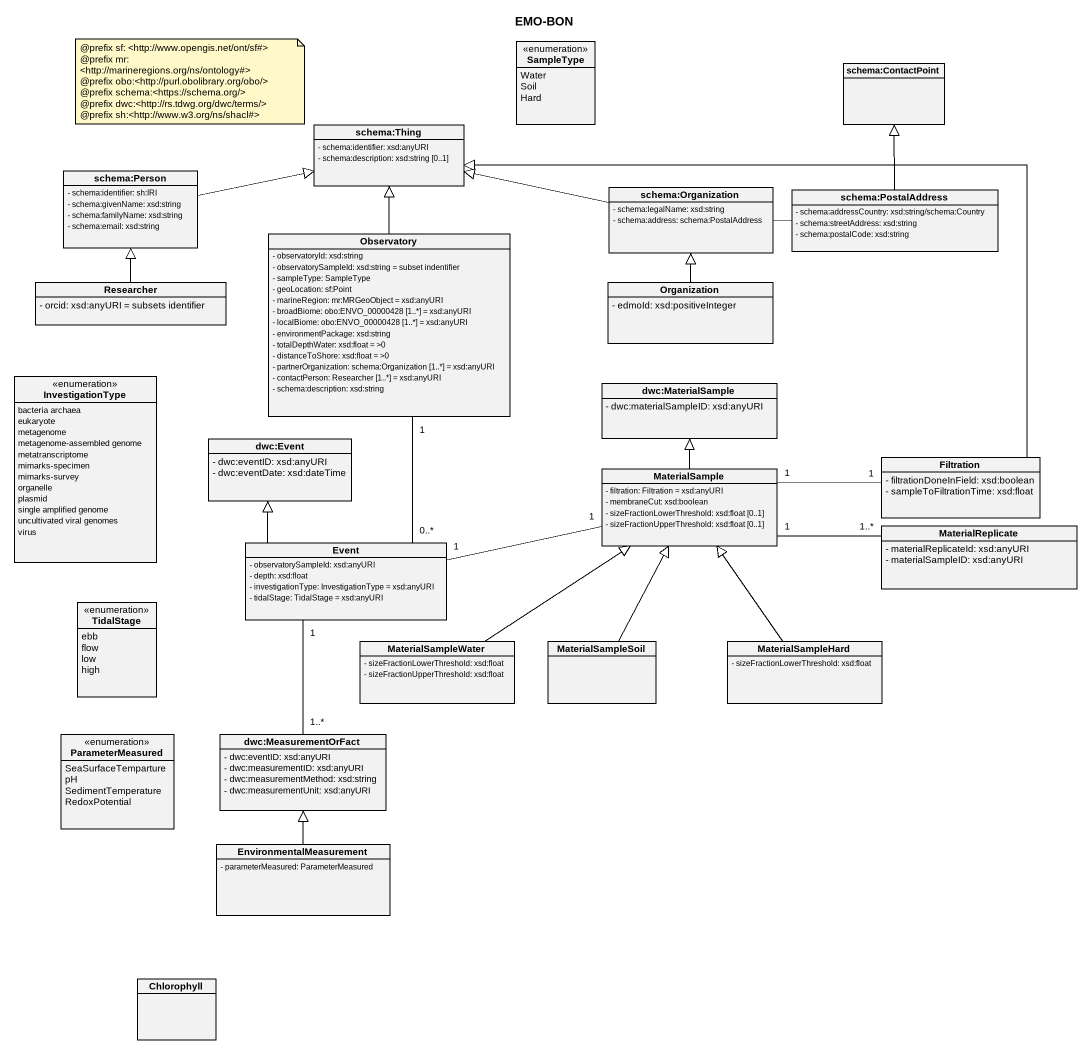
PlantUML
@startuml
title EMO-BON
hide circle
hide empty members
skinparam classAttributeIconSize 0
enum SampleType {
  Water
  Soil
  Hard
}
class "schema:ContactPoint" as schema_ContactPoint
class "schema:Thing" as schema_Thing {
  - schema:identifier: xsd:anyURI
  - schema:description: xsd:string [0..1]
}
class "schema:Person" as schema_Person {
  - schema:identifier: sh:IRI
  - schema:givenName: xsd:string
  - schema:familyName: xsd:string
  - schema:email: xsd:string
}
class "schema:Organization" as schema_Organization {
  - schema:legalName: xsd:string
  - schema:address: schema:PostalAddress
}
class "schema:PostalAddress" as schema_PostalAddress {
  - schema:addressCountry: xsd:string/schema:Country
  - schema:streetAddress: xsd:string
  - schema:postalCode: xsd:string
}
class Observatory {
  - observatoryId: xsd:string
  - observatorySampleId: xsd:string = subset indentifier
  - sampleType: SampleType
  - geoLocation: sf:Point
  - marineRegion: mr:MRGeoObject = xsd:anyURI
  - broadBiome: obo:ENVO_00000428 [1..*] = xsd:anyURI
  - localBiome: obo:ENVO_00000428 [1..*] = xsd:anyURI
  - environmentPackage: xsd:string
  - totalDepthWater: xsd:float = >0
  - distanceToShore: xsd:float = >0
  - partnerOrganization: schema:Organization [1..*] = xsd:anyURI
  - contactPerson: Researcher [1..*] = xsd:anyURI
  - schema:description: xsd:string
}
class Researcher {
  - orcid: xsd:anyURI = subsets identifier
}
class Organization {
  - edmoId: xsd:positiveInteger
}
enum InvestigationType {
  bacteria archaea
  eukaryote
  metagenome
  metagenome-assembled genome
  metatranscriptome
  mimarks-specimen
  mimarks-survey
  organelle
  plasmid
  single amplified genome
  uncultivated viral genomes
  virus
}
class "dwc:MaterialSample" as dwc_MaterialSample {
  - dwc:materialSampleID: xsd:anyURI
}
class "dwc:Event" as dwc_Event {
  - dwc:eventID: xsd:anyURI
  - dwc:eventDate: xsd:dateTime
}
class MaterialSample {
  - filtration: Filtration = xsd:anyURI
  - membraneCut: xsd:boolean
  - sizeFractionLowerThreshold: xsd:float [0..1]
  - sizeFractionUpperThreshold: xsd:float [0..1]
}
class Filtration {
  - filtrationDoneInField: xsd:boolean
  - sampleToFiltrationTime: xsd:float
}
class MaterialReplicate {
  - materialReplicateId: xsd:anyURI
  - materialSampleID: xsd:anyURI
}
class Event {
  - observatorySampleId: xsd:anyURI
  - depth: xsd:float
  - investigationType: InvestigationType = xsd:anyURI
  - tidalStage: TidalStage = xsd:anyURI
}
enum TidalStage {
  ebb
  flow
  low
  high
}
class MaterialSampleWater {
  - sizeFractionLowerThreshold: xsd:float
  - sizeFractionUpperThreshold: xsd:float
}
class MaterialSampleSoil
class MaterialSampleHard {
  - sizeFractionLowerThreshold: xsd:float
}
enum ParameterMeasured {
  SeaSurfaceTemparture
  pH
  SedimentTemperature
  RedoxPotential
}
class "dwc:MeasurementOrFact" as dwc_MeasurementOrFact {
  - dwc:eventID: xsd:anyURI
  - dwc:measurementID: xsd:anyURI
  - dwc:measurementMethod: xsd:string
  - dwc:measurementUnit: xsd:anyURI
}
class EnvironmentalMeasurement {
  - parameterMeasured: ParameterMeasured
}
class Chlorophyll
schema_Person -right-|> schema_Thing
schema_Organization -left-|> schema_Thing
schema_Organization -right- schema_PostalAddress
schema_PostalAddress -up-|> schema_ContactPoint
Observatory -up-|> schema_Thing
Researcher -up-|> schema_Person
Organization -up-|> schema_Organization
MaterialSample -up-|> dwc_MaterialSample
MaterialSample "1" -right- "1" Filtration
MaterialSample "1" -right- "1..*" MaterialReplicate
Filtration -left-|> schema_Thing
Event "0..*" -up- "1" Observatory
Event -up-|> dwc_Event
Event "1" -right- "1" MaterialSample
Event "1" -- "1..*" dwc_MeasurementOrFact
MaterialSampleWater -up-|> MaterialSample
MaterialSampleSoil -up-|> MaterialSample
MaterialSampleHard -up-|> MaterialSample
EnvironmentalMeasurement -up-|> dwc_MeasurementOrFact
note as N1
  ~@prefix sf: <http://www.opengis.net/ont/sf#>
  ~@prefix mr: <http://marineregions.org/ns/ontology#>
  ~@prefix obo:<http://purl.obolibrary.org/obo/>
  ~@prefix schema:<https://schema.org/>
  ~@prefix dwc:<http://rs.tdwg.org/dwc/terms/>
  ~@prefix sh:<http://www.w3.org/ns/shacl#>
end note
@enduml
